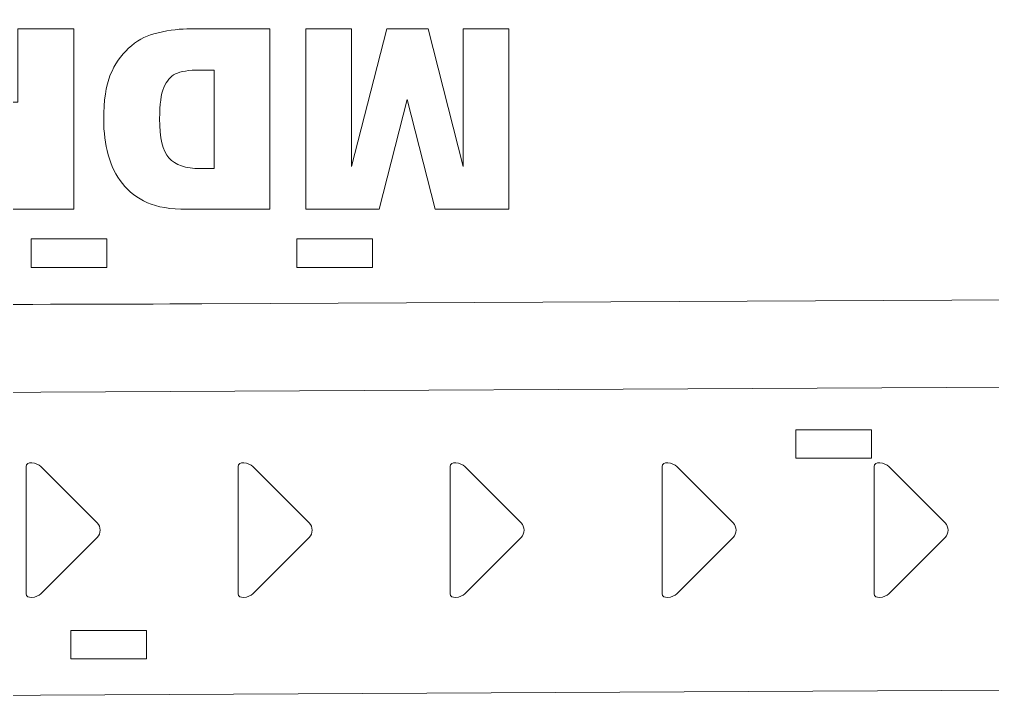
# Model space of a CAD drawing. Header units: millimetres. Extents: x -695 to 222, y -259 to 444.
# Drawn here: x -355.1 to -252.3, y -258.8 to -186.4 of the extents above; entities that cross this region are included whole.
import ezdxf

# ---------------------------------------------------------------- set-up
doc = ezdxf.new("R2010")
doc.units = ezdxf.units.MM
doc.header["$MEASUREMENT"] = 0
doc.layers.add('Camada 1', color=7, linetype='Continuous')

msp = doc.modelspace()

# ---------------------------------------------------------------- linework, layer by layer
at = {"layer": 'Camada 1', "color": 250, "lineweight": 20}
for points, knots in [([(-168.1532, -206.7775), (-168.1532, -206.7775), (-173.781, -197.0298), (-173.781, -197.0298), (-173.781, -197.0298), (-173.781, -197.0298), (-177.8976, -201.2842), (-177.8976, -201.2842), (-177.8976, -201.2842), (-177.8976, -201.2842), (-186.645, -186.038), (-186.645, -186.038), (-186.645, -186.038), (-186.645, -186.038), (-180.6945, -185.0553), (-180.6945, -185.0553), (-180.6945, -185.0553), (-180.6945, -185.0553), (-186.0386, -175.799), (-186.0386, -175.799), (-186.0386, -175.799), (-186.0386, -175.799), (-180.6945, -185.0553), (-180.6945, -185.0553), (-180.6945, -185.0553), (-180.6945, -185.0553), (-186.645, -186.038), (-186.645, -186.038), (-186.645, -186.038), (-186.645, -186.038), (-177.8976, -201.2842), (-177.8976, -201.2842), (-177.8976, -201.2842), (-177.8976, -201.2842), (-173.781, -197.0298), (-173.781, -197.0298), (-173.781, -197.0298), (-173.781, -197.0298), (-168.1532, -206.7775), (-168.1532, -206.7775), (-168.1532, -206.7775), (-168.1532, -206.7775), (-168.1534, -206.7776), (-168.1534, -206.7776), (-168.1534, -206.7776), (-168.1534, -206.7776), (-168.8332, -207.1871), (-168.8332, -207.1871), (-168.8332, -207.1871), (-187.9991, -217.4702), (-192.6435, -214.3594), (-213.3857, -215.7869), (-213.3857, -215.7869), (-213.3857, -215.7869), (-335.7947, -216.4142), (-335.7947, -216.4142), (-335.7947, -216.4142), (-371.615, -216.4144), (-423.8568, -217.0309), (-459.6766, -217.0313), (-459.6766, -217.0313), (-481.5903, -217.0313), (-485.9524, -216.4722), (-504.1308, -206.3937), (-504.1308, -206.3937), (-522.6191, -194.9366), (-522.2471, -189.3593), (-533.8546, -172.1098), (-533.8546, -172.1098), (-533.8546, -172.1098), (-595.6022, -66.414), (-595.6022, -66.414), (-595.6022, -66.414), (-613.5123, -35.3927), (-640.1675, 9.5415), (-658.0777, 40.5619), (-658.0777, 40.5619), (-668.8757, 59.2645), (-670.6806, 63.4776), (-671.0758, 83.486), (-671.0758, 83.486), (-671.0758, 83.486), (-671.0776, 83.5843), (-671.0776, 83.5843)], [0, 0, 0, 0, 0.04545455, 0.04545455, 0.04545455, 0.04545455, 0.09090909, 0.09090909, 0.09090909, 0.09090909, 0.13636364, 0.13636364, 0.13636364, 0.13636364, 0.18181818, 0.18181818, 0.18181818, 0.18181818, 0.22727273, 0.22727273, 0.22727273, 0.22727273, 0.27272727, 0.27272727, 0.27272727, 0.27272727, 0.31818182, 0.31818182, 0.31818182, 0.31818182, 0.36363636, 0.36363636, 0.36363636, 0.36363636, 0.40909091, 0.40909091, 0.40909091, 0.40909091, 0.45454545, 0.45454545, 0.45454545, 0.45454545, 0.5, 0.5, 0.5, 0.5, 0.54545455, 0.54545455, 0.54545455, 0.54545455, 0.59090909, 0.59090909, 0.59090909, 0.59090909, 0.63636364, 0.63636364, 0.63636364, 0.63636364, 0.68181818, 0.68181818, 0.68181818, 0.68181818, 0.72727273, 0.72727273, 0.72727273, 0.72727273, 0.77272727, 0.77272727, 0.77272727, 0.77272727, 0.81818182, 0.81818182, 0.81818182, 0.81818182, 0.86363636, 0.86363636, 0.86363636, 0.86363636, 0.90909091, 0.90909091, 0.90909091, 0.90909091, 1, 1, 1, 1]), ([(-345.8241, -212.5432), (-345.8241, -212.5432), (-353.8241, -212.5432), (-353.8241, -212.5432), (-353.8241, -212.5432), (-353.8241, -212.5432), (-353.8241, -209.5432), (-353.8241, -209.5432), (-353.8241, -209.5432), (-353.8241, -209.5432), (-345.8241, -209.5432), (-345.8241, -209.5432), (-345.8241, -209.5432), (-345.8241, -209.5432), (-345.8241, -212.5432), (-345.8241, -212.5432)], [0, 0, 0, 0, 0.2, 0.2, 0.2, 0.2, 0.4, 0.4, 0.4, 0.4, 0.6, 0.6, 0.6, 0.6, 1, 1, 1, 1]), ([(-317.7649, -212.5432), (-317.7649, -212.5432), (-325.7649, -212.5432), (-325.7649, -212.5432), (-325.7649, -212.5432), (-325.7649, -212.5432), (-325.7649, -209.5432), (-325.7649, -209.5432), (-325.7649, -209.5432), (-325.7649, -209.5432), (-317.7649, -209.5432), (-317.7649, -209.5432), (-317.7649, -209.5432), (-317.7649, -209.5432), (-317.7649, -212.5432), (-317.7649, -212.5432)], [0, 0, 0, 0, 0.2, 0.2, 0.2, 0.2, 0.4, 0.4, 0.4, 0.4, 0.6, 0.6, 0.6, 0.6, 1, 1, 1, 1])]:
    msp.add_open_spline(points, degree=3, knots=knots, dxfattribs=at)
at = {"layer": 'Camada 1', "color": 250, "lineweight": 9}
for points, knots in [([(-192.7146, -248.5511), (-211.8808, -258.8338), (-216.5248, -255.7231), (-237.2672, -257.1506), (-237.2672, -257.1506), (-237.2672, -257.1506), (-359.6761, -257.7777), (-359.6761, -257.7777), (-359.6761, -257.7777), (-395.4966, -257.7777), (-447.7383, -258.3947), (-483.5577, -258.3952), (-483.5577, -258.3952), (-505.4718, -258.3951), (-509.8345, -257.8361), (-528.0126, -247.7574), (-528.0126, -247.7574), (-546.5007, -236.3004), (-546.1288, -230.7228), (-557.7364, -213.4736), (-557.7364, -213.4736), (-557.7364, -213.4736), (-619.4839, -107.7779), (-619.4839, -107.7779), (-619.4839, -107.7779), (-637.3942, -76.7566), (-664.0489, -31.8223), (-681.9594, -0.8017), (-681.9594, -0.8017), (-692.7749, 17.9316), (-694.5677, 22.1287), (-694.959, 42.2223), (-694.959, 42.2223), (-694.959, 42.2223), (-683.7034, 42.2222), (-683.7034, 42.2222), (-683.7034, 42.2222), (-683.7034, 42.2222), (-685.3295, 47.9145), (-685.3295, 47.9145), (-685.3295, 47.9145), (-685.3295, 47.9145), (-667.7522, 47.8669), (-667.7522, 47.8669), (-667.7522, 47.8669), (-667.7522, 47.8669), (-669.8764, 42.2223), (-669.8764, 42.2223), (-669.8764, 42.2223), (-669.8764, 42.2223), (-659.1882, 42.2222), (-659.1882, 42.2222), (-659.1882, 42.2222), (-659.1882, 42.2222), (-669.8764, 42.2223), (-669.8764, 42.2223), (-669.8764, 42.2223), (-669.8764, 42.2223), (-667.7522, 47.8669), (-667.7522, 47.8669), (-667.7522, 47.8669), (-667.7522, 47.8669), (-685.3295, 47.9145), (-685.3295, 47.9145), (-685.3295, 47.9145), (-685.3295, 47.9145), (-683.7034, 42.2222), (-683.7034, 42.2222), (-683.7034, 42.2222), (-683.7034, 42.2222), (-694.959, 42.2223), (-694.959, 42.2223), (-694.959, 42.2223), (-694.959, 42.2223), (-694.959, 42.2225), (-694.959, 42.2225)], [0, 0, 0, 0, 0.05, 0.05, 0.05, 0.05, 0.1, 0.1, 0.1, 0.1, 0.15, 0.15, 0.15, 0.15, 0.2, 0.2, 0.2, 0.2, 0.25, 0.25, 0.25, 0.25, 0.3, 0.3, 0.3, 0.3, 0.35, 0.35, 0.35, 0.35, 0.4, 0.4, 0.4, 0.4, 0.45, 0.45, 0.45, 0.45, 0.5, 0.5, 0.5, 0.5, 0.55, 0.55, 0.55, 0.55, 0.6, 0.6, 0.6, 0.6, 0.65, 0.65, 0.65, 0.65, 0.7, 0.7, 0.7, 0.7, 0.75, 0.75, 0.75, 0.75, 0.8, 0.8, 0.8, 0.8, 0.85, 0.85, 0.85, 0.85, 0.9, 0.9, 0.9, 0.9, 1, 1, 1, 1]), ([(-659.189, 42.2652), (-659.189, 42.2652), (-659.1882, 42.2222), (-659.1882, 42.2222), (-659.1882, 42.2222), (-658.8385, 24.2724), (-657.2373, 20.5231), (-647.5755, 3.7885), (-647.5755, 3.7885), (-631.576, -23.9227), (-607.7649, -64.0629), (-591.7655, -91.7747), (-591.7655, -91.7747), (-591.7655, -91.7747), (-536.6058, -186.1938), (-536.6058, -186.1938), (-536.6058, -186.1938), (-526.2366, -201.6028), (-526.5689, -206.5854), (-510.0531, -216.82), (-510.0531, -216.82), (-493.8143, -225.8234), (-489.9173, -226.3228), (-470.3411, -226.3228), (-470.3411, -226.3228), (-438.3431, -226.3225), (-391.6749, -225.7713), (-359.6762, -225.7713), (-359.6762, -225.7713), (-359.6762, -225.7713), (-250.3267, -225.2112), (-250.3267, -225.2112), (-250.3267, -225.2112), (-231.7974, -223.9359), (-227.6488, -226.7148), (-210.5275, -217.5289), (-210.5275, -217.5289), (-210.3223, -217.4056), (-210.1208, -217.2841), (-209.92, -217.1629), (-209.92, -217.1629), (-209.92, -217.1629), (-204.576, -226.419), (-204.576, -226.419), (-204.576, -226.419), (-204.576, -226.419), (-210.5266, -227.4018), (-210.5266, -227.4018), (-210.5266, -227.4018), (-210.5266, -227.4018), (-201.779, -242.6479), (-201.779, -242.6479), (-201.779, -242.6479), (-201.779, -242.6479), (-197.6625, -238.3936), (-197.6625, -238.3936), (-197.6625, -238.3936), (-197.6625, -238.3936), (-192.0347, -248.1414), (-192.0347, -248.1414), (-192.0347, -248.1414), (-192.0347, -248.1414), (-197.6625, -238.3936), (-197.6625, -238.3936), (-197.6625, -238.3936), (-197.6625, -238.3936), (-201.779, -242.6479), (-201.779, -242.6479), (-201.779, -242.6479), (-201.779, -242.6479), (-210.5266, -227.4018), (-210.5266, -227.4018), (-210.5266, -227.4018), (-210.5266, -227.4018), (-204.576, -226.419), (-204.576, -226.419), (-204.576, -226.419), (-204.576, -226.419), (-209.92, -217.1629), (-209.92, -217.1629), (-209.92, -217.1629), (-209.92, -217.1629), (-209.8833, -217.1407), (-209.8833, -217.1407)], [0, 0, 0, 0, 0.04545455, 0.04545455, 0.04545455, 0.04545455, 0.09090909, 0.09090909, 0.09090909, 0.09090909, 0.13636364, 0.13636364, 0.13636364, 0.13636364, 0.18181818, 0.18181818, 0.18181818, 0.18181818, 0.22727273, 0.22727273, 0.22727273, 0.22727273, 0.27272727, 0.27272727, 0.27272727, 0.27272727, 0.31818182, 0.31818182, 0.31818182, 0.31818182, 0.36363636, 0.36363636, 0.36363636, 0.36363636, 0.40909091, 0.40909091, 0.40909091, 0.40909091, 0.45454545, 0.45454545, 0.45454545, 0.45454545, 0.5, 0.5, 0.5, 0.5, 0.54545455, 0.54545455, 0.54545455, 0.54545455, 0.59090909, 0.59090909, 0.59090909, 0.59090909, 0.63636364, 0.63636364, 0.63636364, 0.63636364, 0.68181818, 0.68181818, 0.68181818, 0.68181818, 0.72727273, 0.72727273, 0.72727273, 0.72727273, 0.77272727, 0.77272727, 0.77272727, 0.77272727, 0.81818182, 0.81818182, 0.81818182, 0.81818182, 0.86363636, 0.86363636, 0.86363636, 0.86363636, 0.90909091, 0.90909091, 0.90909091, 0.90909091, 1, 1, 1, 1]), ([(-349.327, -187.3662), (-349.327, -187.3662), (-349.327, -206.4145), (-349.327, -206.4145), (-349.327, -206.4145), (-349.327, -206.4145), (-359.1349, -206.4145), (-359.1349, -206.4145), (-359.1349, -206.4145), (-360.9528, -206.4145), (-362.345, -206.2593), (-363.3027, -205.9445), (-363.3027, -205.9445), (-364.265, -205.6341), (-365.0408, -205.0532), (-365.6306, -204.2108), (-365.6306, -204.2108), (-366.2203, -203.3638), (-366.513, -202.3308), (-366.513, -201.1158), (-366.513, -201.1158), (-366.513, -200.0607), (-366.2868, -199.1472), (-365.8345, -198.3801), (-365.8345, -198.3801), (-365.3867, -197.6086), (-364.7659, -196.9879), (-363.9723, -196.5091), (-363.9723, -196.5091), (-363.4713, -196.2075), (-362.7796, -195.9548), (-361.9061, -195.7553), (-361.9061, -195.7553), (-362.6067, -195.5203), (-363.1166, -195.2897), (-363.4358, -195.0547), (-363.4358, -195.0547), (-363.6486, -194.8995), (-363.9634, -194.5625), (-364.3757, -194.0526), (-364.3757, -194.0526), (-364.7837, -193.5427), (-365.0586, -193.148), (-365.196, -192.8687), (-365.196, -192.8687), (-365.196, -192.8687), (-368.056, -187.3662), (-368.056, -187.3662), (-368.056, -187.3662), (-368.056, -187.3662), (-361.405, -187.3662), (-361.405, -187.3662), (-361.405, -187.3662), (-361.405, -187.3662), (-358.2614, -193.1747), (-358.2614, -193.1747), (-358.2614, -193.1747), (-357.8623, -193.9284), (-357.5076, -194.4163), (-357.1973, -194.6423), (-357.1973, -194.6423), (-356.7716, -194.935), (-356.2883, -195.0812), (-355.7518, -195.0812), (-355.7518, -195.0812), (-355.7518, -195.0812), (-355.233, -195.0812), (-355.233, -195.0812), (-355.233, -195.0812), (-355.233, -195.0812), (-355.233, -187.3662), (-355.233, -187.3662), (-355.233, -187.3662), (-355.233, -187.3662), (-349.327, -187.3662), (-349.327, -187.3662)], [0, 0, 0, 0, 0.05, 0.05, 0.05, 0.05, 0.1, 0.1, 0.1, 0.1, 0.15, 0.15, 0.15, 0.15, 0.2, 0.2, 0.2, 0.2, 0.25, 0.25, 0.25, 0.25, 0.3, 0.3, 0.3, 0.3, 0.35, 0.35, 0.35, 0.35, 0.4, 0.4, 0.4, 0.4, 0.45, 0.45, 0.45, 0.45, 0.5, 0.5, 0.5, 0.5, 0.55, 0.55, 0.55, 0.55, 0.6, 0.6, 0.6, 0.6, 0.65, 0.65, 0.65, 0.65, 0.7, 0.7, 0.7, 0.7, 0.75, 0.75, 0.75, 0.75, 0.8, 0.8, 0.8, 0.8, 0.85, 0.85, 0.85, 0.85, 0.9, 0.9, 0.9, 0.9, 1, 1, 1, 1]), ([(-328.6338, -206.4145), (-328.6338, -206.4145), (-337.382, -206.4145), (-337.382, -206.4145), (-337.382, -206.4145), (-339.1023, -206.4145), (-340.4991, -206.1795), (-341.5588, -205.7139), (-341.5588, -205.7139), (-342.6186, -205.2439), (-343.4964, -204.5744), (-344.1925, -203.7009), (-344.1925, -203.7009), (-344.8842, -202.823), (-345.3853, -201.8076), (-345.6956, -200.6458), (-345.6956, -200.6458), (-346.0104, -199.4842), (-346.1656, -198.256), (-346.1656, -196.9569), (-346.1656, -196.9569), (-346.1656, -194.9216), (-345.9351, -193.3431), (-345.4695, -192.2214), (-345.4695, -192.2214), (-345.0084, -191.0997), (-344.3655, -190.1597), (-343.5408, -189.4015), (-343.5408, -189.4015), (-342.716, -188.6432), (-341.8337, -188.1378), (-340.8893, -187.885), (-340.8893, -187.885), (-339.599, -187.5391), (-338.4284, -187.3662), (-337.382, -187.3662), (-337.382, -187.3662), (-337.382, -187.3662), (-328.6338, -187.3662), (-328.6338, -187.3662), (-328.6338, -187.3662), (-328.6338, -187.3662), (-328.6338, -206.4145), (-328.6338, -206.4145)], [0, 0, 0, 0, 0.08333333, 0.08333333, 0.08333333, 0.08333333, 0.16666667, 0.16666667, 0.16666667, 0.16666667, 0.25, 0.25, 0.25, 0.25, 0.33333333, 0.33333333, 0.33333333, 0.33333333, 0.41666667, 0.41666667, 0.41666667, 0.41666667, 0.5, 0.5, 0.5, 0.5, 0.58333333, 0.58333333, 0.58333333, 0.58333333, 0.66666667, 0.66666667, 0.66666667, 0.66666667, 0.75, 0.75, 0.75, 0.75, 0.83333333, 0.83333333, 0.83333333, 0.83333333, 1, 1, 1, 1]), ([(-303.3915, -206.4145), (-303.3915, -206.4145), (-311.1554, -206.4145), (-311.1554, -206.4145), (-311.1554, -206.4145), (-311.1554, -206.4145), (-314.1127, -194.8241), (-314.1127, -194.8241), (-314.1127, -194.8241), (-314.1127, -194.8241), (-317.0791, -206.4145), (-317.0791, -206.4145), (-317.0791, -206.4145), (-317.0791, -206.4145), (-324.8073, -206.4145), (-324.8073, -206.4145), (-324.8073, -206.4145), (-324.8073, -206.4145), (-324.8073, -187.3662), (-324.8073, -187.3662), (-324.8073, -187.3662), (-324.8073, -187.3662), (-319.9921, -187.3662), (-319.9921, -187.3662), (-319.9921, -187.3662), (-319.9921, -187.3662), (-319.9921, -201.8874), (-319.9921, -201.8874), (-319.9921, -201.8874), (-319.9921, -201.8874), (-316.2764, -187.3662), (-316.2764, -187.3662), (-316.2764, -187.3662), (-316.2764, -187.3662), (-311.9135, -187.3662), (-311.9135, -187.3662), (-311.9135, -187.3662), (-311.9135, -187.3662), (-308.2067, -201.8874), (-308.2067, -201.8874), (-308.2067, -201.8874), (-308.2067, -201.8874), (-308.2067, -187.3662), (-308.2067, -187.3662), (-308.2067, -187.3662), (-308.2067, -187.3662), (-303.3915, -187.3662), (-303.3915, -187.3662), (-303.3915, -187.3662), (-303.3915, -187.3662), (-303.3915, -206.4145), (-303.3915, -206.4145)], [0, 0, 0, 0, 0.07142857, 0.07142857, 0.07142857, 0.07142857, 0.14285714, 0.14285714, 0.14285714, 0.14285714, 0.21428571, 0.21428571, 0.21428571, 0.21428571, 0.28571429, 0.28571429, 0.28571429, 0.28571429, 0.35714286, 0.35714286, 0.35714286, 0.35714286, 0.42857143, 0.42857143, 0.42857143, 0.42857143, 0.5, 0.5, 0.5, 0.5, 0.57142857, 0.57142857, 0.57142857, 0.57142857, 0.64285714, 0.64285714, 0.64285714, 0.64285714, 0.71428571, 0.71428571, 0.71428571, 0.71428571, 0.78571429, 0.78571429, 0.78571429, 0.78571429, 0.85714286, 0.85714286, 0.85714286, 0.85714286, 1, 1, 1, 1]), ([(-334.5132, -202.1046), (-334.5132, -202.1046), (-334.5132, -191.7027), (-334.5132, -191.7027), (-334.5132, -191.7027), (-334.5132, -191.7027), (-335.9587, -191.7027), (-335.9587, -191.7027), (-335.9587, -191.7027), (-337.1913, -191.7027), (-338.0692, -191.84), (-338.5925, -192.1105), (-338.5925, -192.1105), (-339.1113, -192.3854), (-339.5192, -192.8599), (-339.8163, -193.5382), (-339.8163, -193.5382), (-340.1133, -194.2212), (-340.2597, -195.3208), (-340.2597, -196.846), (-340.2597, -196.846), (-340.2597, -198.8634), (-339.9315, -200.2424), (-339.2709, -200.9873), (-339.2709, -200.9873), (-338.6102, -201.7322), (-337.515, -202.1046), (-335.9853, -202.1046), (-335.9853, -202.1046), (-335.9853, -202.1046), (-334.5132, -202.1046), (-334.5132, -202.1046)], [0, 0, 0, 0, 0.11111111, 0.11111111, 0.11111111, 0.11111111, 0.22222222, 0.22222222, 0.22222222, 0.22222222, 0.33333333, 0.33333333, 0.33333333, 0.33333333, 0.44444444, 0.44444444, 0.44444444, 0.44444444, 0.55555556, 0.55555556, 0.55555556, 0.55555556, 0.66666667, 0.66666667, 0.66666667, 0.66666667, 0.77777778, 0.77777778, 0.77777778, 0.77777778, 1, 1, 1, 1]), ([(-265.0752, -232.7163), (-265.0752, -232.7163), (-273.0753, -232.7163), (-273.0753, -232.7163), (-273.0753, -232.7163), (-273.0753, -232.7163), (-273.0753, -229.7162), (-273.0753, -229.7162), (-273.0753, -229.7162), (-273.0753, -229.7162), (-265.0752, -229.7163), (-265.0752, -229.7163), (-265.0752, -229.7163), (-265.0752, -229.7163), (-265.0752, -232.7163), (-265.0752, -232.7163)], [0, 0, 0, 0, 0.2, 0.2, 0.2, 0.2, 0.4, 0.4, 0.4, 0.4, 0.6, 0.6, 0.6, 0.6, 1, 1, 1, 1]), ([(-352.7979, -233.5914), (-352.7979, -233.5914), (-346.8709, -239.5184), (-346.8709, -239.5184), (-346.8709, -239.5184), (-346.4384, -239.9509), (-346.4384, -240.6586), (-346.8709, -241.0911), (-346.8709, -241.0911), (-346.8709, -241.0911), (-352.7979, -247.018), (-352.7979, -247.018), (-352.7979, -247.018), (-353.2304, -247.4505), (-354.3705, -247.6297), (-354.3706, -247.018), (-354.3706, -247.018), (-354.3706, -247.018), (-354.3705, -233.5915), (-354.3705, -233.5915), (-354.3705, -233.5915), (-354.3705, -232.9799), (-353.2304, -233.1589), (-352.7979, -233.5914)], [0, 0, 0, 0, 0.14285714, 0.14285714, 0.14285714, 0.14285714, 0.28571429, 0.28571429, 0.28571429, 0.28571429, 0.42857143, 0.42857143, 0.42857143, 0.42857143, 0.57142857, 0.57142857, 0.57142857, 0.57142857, 0.71428571, 0.71428571, 0.71428571, 0.71428571, 1, 1, 1, 1]), ([(-330.4076, -233.5915), (-330.4076, -233.5915), (-324.4807, -239.5184), (-324.4807, -239.5184), (-324.4807, -239.5184), (-324.0482, -239.9509), (-324.0481, -240.6586), (-324.4806, -241.0911), (-324.4806, -241.0911), (-324.4806, -241.0911), (-330.4075, -247.018), (-330.4075, -247.018), (-330.4075, -247.018), (-330.8401, -247.4505), (-331.9803, -247.6297), (-331.9803, -247.0181), (-331.9803, -247.0181), (-331.9803, -247.0181), (-331.9802, -233.5914), (-331.9802, -233.5914), (-331.9802, -233.5914), (-331.9802, -232.9798), (-330.8401, -233.159), (-330.4076, -233.5915)], [0, 0, 0, 0, 0.14285714, 0.14285714, 0.14285714, 0.14285714, 0.28571429, 0.28571429, 0.28571429, 0.28571429, 0.42857143, 0.42857143, 0.42857143, 0.42857143, 0.57142857, 0.57142857, 0.57142857, 0.57142857, 0.71428571, 0.71428571, 0.71428571, 0.71428571, 1, 1, 1, 1]), ([(-308.0174, -233.5915), (-308.0174, -233.5915), (-302.0904, -239.5185), (-302.0904, -239.5185), (-302.0904, -239.5185), (-301.6579, -239.9509), (-301.6579, -240.6585), (-302.0904, -241.091), (-302.0904, -241.091), (-302.0904, -241.091), (-308.0173, -247.018), (-308.0173, -247.018), (-308.0173, -247.018), (-308.4498, -247.4505), (-309.59, -247.6296), (-309.59, -247.018), (-309.59, -247.018), (-309.59, -247.018), (-309.59, -233.5915), (-309.59, -233.5915), (-309.59, -233.5915), (-309.59, -232.9798), (-308.4499, -233.159), (-308.0174, -233.5915)], [0, 0, 0, 0, 0.14285714, 0.14285714, 0.14285714, 0.14285714, 0.28571429, 0.28571429, 0.28571429, 0.28571429, 0.42857143, 0.42857143, 0.42857143, 0.42857143, 0.57142857, 0.57142857, 0.57142857, 0.57142857, 0.71428571, 0.71428571, 0.71428571, 0.71428571, 1, 1, 1, 1]), ([(-285.6271, -233.5914), (-285.6271, -233.5914), (-279.7001, -239.5184), (-279.7001, -239.5184), (-279.7001, -239.5184), (-279.2676, -239.9509), (-279.2677, -240.6586), (-279.7001, -241.091), (-279.7001, -241.091), (-279.7001, -241.091), (-285.6271, -247.018), (-285.6271, -247.018), (-285.6271, -247.018), (-286.0596, -247.4505), (-287.1997, -247.6297), (-287.1998, -247.018), (-287.1998, -247.018), (-287.1998, -247.018), (-287.1997, -233.5915), (-287.1997, -233.5915), (-287.1997, -233.5915), (-287.1997, -232.9799), (-286.0596, -233.1589), (-285.6271, -233.5914)], [0, 0, 0, 0, 0.14285714, 0.14285714, 0.14285714, 0.14285714, 0.28571429, 0.28571429, 0.28571429, 0.28571429, 0.42857143, 0.42857143, 0.42857143, 0.42857143, 0.57142857, 0.57142857, 0.57142857, 0.57142857, 0.71428571, 0.71428571, 0.71428571, 0.71428571, 1, 1, 1, 1]), ([(-263.2368, -233.5915), (-263.2368, -233.5915), (-257.3099, -239.5184), (-257.3099, -239.5184), (-257.3099, -239.5184), (-256.8774, -239.9509), (-256.8774, -240.6586), (-257.3098, -241.0911), (-257.3098, -241.0911), (-257.3098, -241.0911), (-263.2367, -247.018), (-263.2367, -247.018), (-263.2367, -247.018), (-263.6692, -247.4505), (-264.8095, -247.6297), (-264.8095, -247.0181), (-264.8095, -247.0181), (-264.8095, -247.0181), (-264.8095, -233.5914), (-264.8095, -233.5914), (-264.8095, -233.5914), (-264.8094, -232.9798), (-263.6693, -233.159), (-263.2368, -233.5915)], [0, 0, 0, 0, 0.14285714, 0.14285714, 0.14285714, 0.14285714, 0.28571429, 0.28571429, 0.28571429, 0.28571429, 0.42857143, 0.42857143, 0.42857143, 0.42857143, 0.57142857, 0.57142857, 0.57142857, 0.57142857, 0.71428571, 0.71428571, 0.71428571, 0.71428571, 1, 1, 1, 1]), ([(-341.6466, -253.907), (-341.6466, -253.907), (-349.6466, -253.907), (-349.6466, -253.907), (-349.6466, -253.907), (-349.6466, -253.907), (-349.6466, -250.9071), (-349.6466, -250.9071), (-349.6466, -250.9071), (-349.6466, -250.9071), (-341.6466, -250.9071), (-341.6466, -250.9071), (-341.6466, -250.9071), (-341.6466, -250.9071), (-341.6466, -253.907), (-341.6466, -253.907)], [0, 0, 0, 0, 0.2, 0.2, 0.2, 0.2, 0.4, 0.4, 0.4, 0.4, 0.6, 0.6, 0.6, 0.6, 1, 1, 1, 1])]:
    msp.add_open_spline(points, degree=3, knots=knots, dxfattribs=at)

doc.saveas('drawing.dxf')
